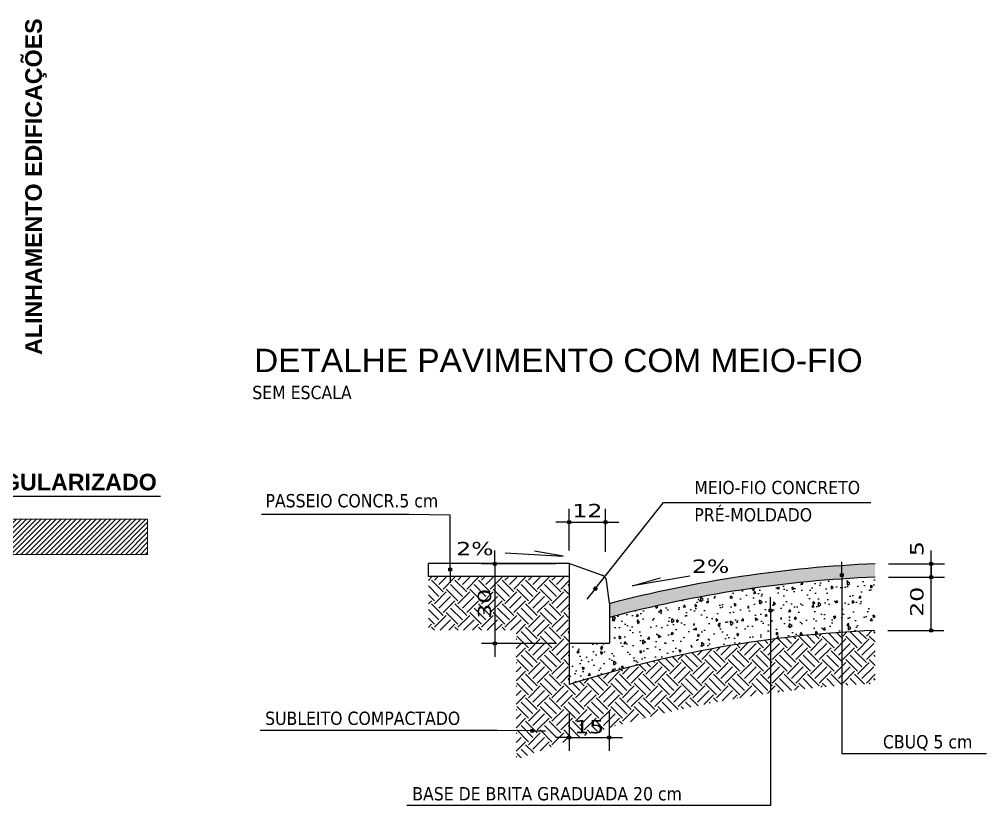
# Model space of a CAD drawing. Header units: inches. Extents: x -156 to 726, y -78 to 271.
# Drawn here: x 117.85 to 126.58, y 81.52 to 88.63 of the extents above; entities that cross this region are included whole.
import ezdxf
from ezdxf.enums import TextEntityAlignment as Align

# ---------------------------------------------------------------- set-up
doc = ezdxf.new("R2010")
doc.units = ezdxf.units.IN
doc.header["$MEASUREMENT"] = 0
doc.layers.add('01', color=1, linetype='Continuous', lineweight=25)
for name, color, linetype in [('03', 3, 'Continuous'), ('CRT-02', 2, 'Continuous'), ('PONTOS-LOTES', 7, 'Continuous'), ('Texto', 2, 'Continuous'), ('URB-NOME RUAS', 2, 'Continuous')]:
    doc.layers.add(name, color=color, linetype=linetype)
doc.styles.add('DCADTXTSTYLE3', font='ARIALBD.TTF')
doc.styles.add('LETRA-GROSSA', font='swisscl.ttf', dxfattribs={"width": 1.4})
doc.styles.add('REGUA80', font='TAHOMA.TTF', dxfattribs={"width": 1.5, "height": 35})

# ---------------------------------------------------------------- blocks, each defined once
blk = doc.blocks.new('COTAPT')
at = {"color": 0, "linetype": 'ByBlock'}
blk.add_line((0, 0), (200, 0), dxfattribs=at)
at = {"color": 6, "linetype": 'ByBlock'}
blk.add_lwpolyline([(-20, 20), (20, 20), (20, -20), (-20, -20)], close=True, dxfattribs=at)

msp = doc.modelspace()

# ---------------------------------------------------------------- hatches: boundary and pattern name
at = {"lineweight": -2}
h = msp.add_hatch(dxfattribs=at)
h.set_pattern_fill('ANSI31', color=9, scale=0.01, style=0)
h.set_pattern_definition([(45, (101.95574, 83.782433), (-0.02245064, 0.02245064), [])])
h.paths.add_polyline_path([(113.6861, 84.1128), (119.0054, 84.1128), (119.0054, 83.7941), (113.6861, 83.7941)])
msp.add_hatch(color=256).paths.add_polyline_path([(125.5711, 83.588), (125.5711, 83.7081, 0.054524), (123.1711, 83.3481), (123.1711, 83.224, -0.055134)])
h = msp.add_hatch()
h.set_pattern_fill('EARTH', color=2, scale=0.6, angle=45, style=0)
h.set_pattern_definition([(45, (-51.21408, 47.20618), (1e-17, 0.21213203), [0.15, -0.15]), (45, (-51.25386, 47.24595), (1e-17, 0.21213203), [0.15, -0.15]), (45, (-51.29363, 47.28573), (1e-17, 0.21213203), [0.15, -0.15]), (135, (-51.29363, 47.31224), (-0.21213203, 3e-17), [0.15, -0.15]), (135, (-51.25386, 47.35202), (-0.21213203, 3e-17), [0.15, -0.15]), (135, (-51.21408, 47.3918), (-0.21213203, 3e-17), [0.15, -0.15])])
h.paths.add_polyline_path([(125.5711, 82.6272), (125.5711, 83.1076, 0.06665), (122.8111, 82.6187), (122.8111, 82.9881), (122.8111, 83.5881), (122.1379, 83.5881), (122.1379, 83.1081), (122.3311, 83.1081), (122.3311, 81.9391, -0.01267), (122.8111, 82.1137), (122.8111, 82.1289), (122.7991, 82.1289), (122.7991, 82.1529), (122.8231, 82.1529), (122.8231, 82.1409), (122.8933, 82.1409, -0.067807)])
h.paths.add_polyline_path([(122.1379, 83.5881), (121.5397, 83.5881), (121.5397, 83.1081), (122.1379, 83.1081)])
h.paths.add_polyline_path([(122.8754, 82.3271), (123.1068, 82.3271), (123.1068, 82.1471), (122.8754, 82.1471)], flags=24)
h.paths.add_polyline_path([(121.9568, 83.221), (121.9568, 83.4753), (122.1368, 83.4753), (122.1368, 83.221)], flags=24)
h = msp.add_hatch()
h.set_pattern_fill('AR-CONC', color=256, scale=0.03, angle=45, style=0)
h.set_pattern_definition([(95, (-51.21408, 47.20618), (0.1654656, 0.13884212), [0.0225, -0.2475]), (40, (-51.21408, 47.20618), (-0.18899765, 0.13013044), [0.018, -0.198]), (145.4514, (-51.2003, 47.21775), (-0.02353184, 0.26897258), [0.01912206, -0.21034263]), (91.1842, (-51.2565, 47.2486), (0.2615079, 0.19128413), [0.03375, -0.37125]), (141.6356, (-51.23472, 47.26454), (-0.0083697, 0.4049135), [0.0286831, -0.3155139]), (36.1842, (-51.2565, 47.2486), (-0.00837, 0.4049135), [0.027, -0.297]), (66, (-51.22469, 47.25921), (0.21203147, 0.04121474), [0.0225, -0.2475]), (11, (-51.22469, 47.2592), (-0.10221258, 0.20544253), [0.018, -0.198]), (116.4514, (-51.20702, 47.26265), (0.10981909, 0.24665719), [0.01912206, -0.21034263]), (82.5, (-51.21408, 47.20618), (-0.068037956, 0.073196945), [0, -0.1956, 0, -0.201, 0, -0.19875]), (52.5, (-51.21408, 47.20618), (-0.02786188, 0.139472835), [0, -0.1146, 0, -0.1911, 0, -0.07575]), (12.5, (-51.26139, 47.15887), (0.11802545, 0.10845623), [0, -0.075, 0, -0.234, 0, -0.3105]), (2.5, (-51.2826, 47.13766), (0.102477, 0.14494794), [0, -0.0975, 0, -0.1554, 0, -0.2205])])
h.paths.add_polyline_path([(125.5711, 83.1076), (125.5711, 83.588, 0.055134), (123.1711, 83.224), (123.1711, 82.9881), (122.8111, 82.9881), (122.8111, 82.6187, -0.06665)])

# ---------------------------------------------------------------- linework, layer by layer
at = {"color": 0, "linetype": 'ByBlock'}
for p, q in [((122.8111, 83.8281), (122.8111, 84.2054)), ((123.1387, 83.8165), (123.1387, 84.2054)), ((122.8117, 84.0854), (123.1381, 84.0854)), ((122.6911, 83.7081), (122.0179, 83.7081)), ((122.1379, 83.7075), (122.1379, 82.9887)), ((125.6911, 83.7081), (126.196, 83.7081)), ((126.076, 83.7075), (126.076, 83.5886)), ((125.6911, 83.588), (126.196, 83.588)), ((125.6911, 83.588), (126.196, 83.588)), ((125.6911, 83.588), (126.196, 83.588)), ((126.076, 83.1074), (126.076, 83.588)), ((125.686, 83.1074), (126.1908, 83.1074)), ((125.686, 83.1074), (126.1908, 83.1074)), ((125.686, 83.1074), (126.1908, 83.1074)), ((122.6911, 82.9881), (122.0179, 82.9881)), ((122.8111, 82.3727), (122.8111, 82.0209)), ((123.1711, 82.3727), (123.1711, 82.0209)), ((122.8117, 82.1409), (123.1705, 82.1409))]:
    msp.add_line(p, q, dxfattribs=at)
for p, q in [((122.8111, 82.9881), (122.8111, 82.6187)), ((122.1341, 81.5248), (121.3448, 81.5248))]:
    msp.add_line(p, q)
for points in [[(123.0457, 83.484), (123.6628, 84.2619), (125.5317, 84.2619)], [(121.7351, 83.6567), (121.7351, 84.1493), (121.3642, 84.1546), (120.0323, 84.1546)], [(125.2704, 83.6062), (125.2698, 81.9966), (126.5779, 81.9966)], [(124.6276, 83.2856), (124.6276, 81.5848), (124.6258, 81.5248), (122.1341, 81.5248)], [(122.4761, 82.2013), (122.1644, 82.2045), (120.0219, 82.2045)]]:
    msp.add_lwpolyline(points)
at = {"color": 6, "linetype": 'ByBlock'}
msp.add_lwpolyline([(126.064, 83.0954), (126.064, 83.1194), (126.088, 83.1194), (126.088, 83.0954)], close=True, dxfattribs=at)
for radius, start, end in [(11.1605, 92.28892, 104.77261), (11.0405, 92.31381, 104.93689), (10.5605, 92.44686, 107.67155)]:
    msp.add_arc((126.0168, 72.5566), radius, start, end)
at = {"layer": '01'}
for p, q in [((122.2324, 83.8071), (122.756, 83.7776)), ((122.756, 83.7776), (122.4979, 83.8218)), ((122.8109, 83.7128), (121.5396, 83.7128)), ((121.5396, 83.5928), (121.5396, 83.7128)), ((122.8109, 83.5928), (121.5396, 83.5928)), ((123.9, 83.597), (123.3828, 83.51)), ((123.3828, 83.51), (123.6345, 83.5823))]:
    msp.add_line(p, q, dxfattribs=at)
at = {"layer": '03'}
msp.add_line((114.9806, 84.3183), (119.1216, 84.3183), dxfattribs=at)
at = {"layer": 'CRT-02', "linetype": 'Continuous', "lineweight": 0}
msp.add_lwpolyline([(113.6861, 84.1128), (119.0054, 84.1128), (119.0054, 83.7941), (113.6861, 83.7941)], close=True, dxfattribs=at)
at = {"layer": 'DEFPOINTS', "color": 0, "linetype": 'ByBlock'}
for p in [(123.1387, 84.0854), (122.8111, 83.7081), (122.8111, 83.7081), (125.5711, 83.7081), (125.5711, 83.588), (125.5711, 83.588), (125.5711, 83.588), (126.076, 83.588), (126.076, 83.588), (125.566, 83.1074), (126.076, 83.1074), (126.076, 83.1074), (126.076, 83.1074), (126.076, 83.1074), (122.1379, 82.9881), (122.8111, 82.9881), (125.5711, 82.9875), (123.1711, 82.1409)]:
    msp.add_point(p, dxfattribs=at)
at = {"layer": 'Texto', "color": 4}
for p, q in [((122.8142, 83.7128), (123.1082, 83.6053)), ((122.8142, 82.9928), (122.8142, 83.7128)), ((123.1742, 83.3528), (123.147, 83.5569)), ((123.1742, 83.3528), (123.1742, 82.9928)), ((122.8142, 82.9928), (123.1742, 82.9928))]:
    msp.add_line(p, q, dxfattribs=at)
msp.add_arc((123.0875, 83.549), 0.06, 7.59464, 69.90477, dxfattribs=at)

# ---------------------------------------------------------------- block references
at = {"color": 0, "linetype": 'ByBlock', "xscale": 0.0005999999998493877, "yscale": 0.0005999999998493877, "zscale": 0.0006000000000000001}
for p, rotation in [((122.8111, 84.0854), 180), ((122.1379, 83.7081), 90), ((126.076, 83.7081), 90), ((126.076, 83.588), 90), ((126.076, 83.588), 90), ((122.1379, 82.9881), 270), ((122.8111, 82.1409), 180)]:
    msp.add_blockref('COTAPT', p, dxfattribs=dict(at, rotation=rotation))
for p in [(123.1387, 84.0854), (123.1711, 82.1409)]:
    msp.add_blockref('COTAPT', p, dxfattribs=at)
at = {"yscale": 0.0005999999998493877, "zscale": 0.0006000000000000001}
for p, xscale, rotation in [((125.2704, 83.6068), 0.0005999999998959041, 89.97864988279787), ((121.7351, 83.6561), 0.0005999999998493877, 270), ((123.0454, 83.4835), 0.0005999999998593663, 231.5764048502106), ((124.6276, 83.2862), 0.0005999999998493877, 90), ((122.4767, 82.2013), 0.0005999999999974793, 359.4012785104915)]:
    msp.add_blockref('COTAPT', p, dxfattribs=dict(at, xscale=xscale, rotation=rotation))

# ---------------------------------------------------------------- texts
at = {"color": 3, "style": 'REGUA80'}
for s, p in [('SEM ESCALA', (119.9504, 85.1961)), ('MEIO-FIO CONCRETO', (123.9395, 84.3379)), ('PASSEIO CONCR.5 cm', (120.0697, 84.2188)), ('PRÉ-MOLDADO', (123.9395, 84.0916)), ('SUBLEITO COMPACTADO', (120.0661, 82.254)), ('CBUQ 5 cm', (125.6419, 82.042)), ('BASE DE BRITA GRADUADA 20 cm', (121.3943, 81.5727))]:
    msp.add_text(s, height=0.12, dxfattribs=at).set_placement(p)
at = {"color": 3, "linetype": 'ByBlock', "char_height": 0.12, "attachment_point": 5, "style": 'REGUA80'}
for s, insert in [('12', (122.9749, 84.1897)), ('2%', (121.9593, 83.8453)), ('2%', (124.0867, 83.6861)), ('15', (122.9911, 82.2371))]:
    msp.add_mtext(s, dxfattribs=dict(at, insert=insert))
at = {"color": 3, "linetype": 'ByBlock', "char_height": 0.12, "attachment_point": 5, "rotation": 90, "style": 'REGUA80'}
for s, insert in [('5', (125.9483, 83.8465)), ('\\A1;30', (122.0468, 83.3481)), ('20', (125.9483, 83.3658))]:
    msp.add_mtext(s, dxfattribs=dict(at, insert=insert))
at = {"layer": 'PONTOS-LOTES', "color": 3, "style": 'LETRA-GROSSA', "width": 1.4}
msp.add_text('DETALHE PAVIMENTO COM MEIO-FIO', height=0.21, dxfattribs=at).set_placement((119.9668, 85.4405))
at = {"layer": 'URB-NOME RUAS', "ltscale": 0.25, "style": 'DCADTXTSTYLE3'}
msp.add_text('ALINHAMENTO EDIFICAÇÕES', height=0.15, rotation=90, dxfattribs=at).set_placement((118.0511, 88.6337), align=Align.RIGHT)
msp.add_text('TERRENO REGULARIZADO', height=0.15, dxfattribs=at).set_placement((119.0884, 84.3723), align=Align.RIGHT)

doc.saveas('drawing.dxf')
